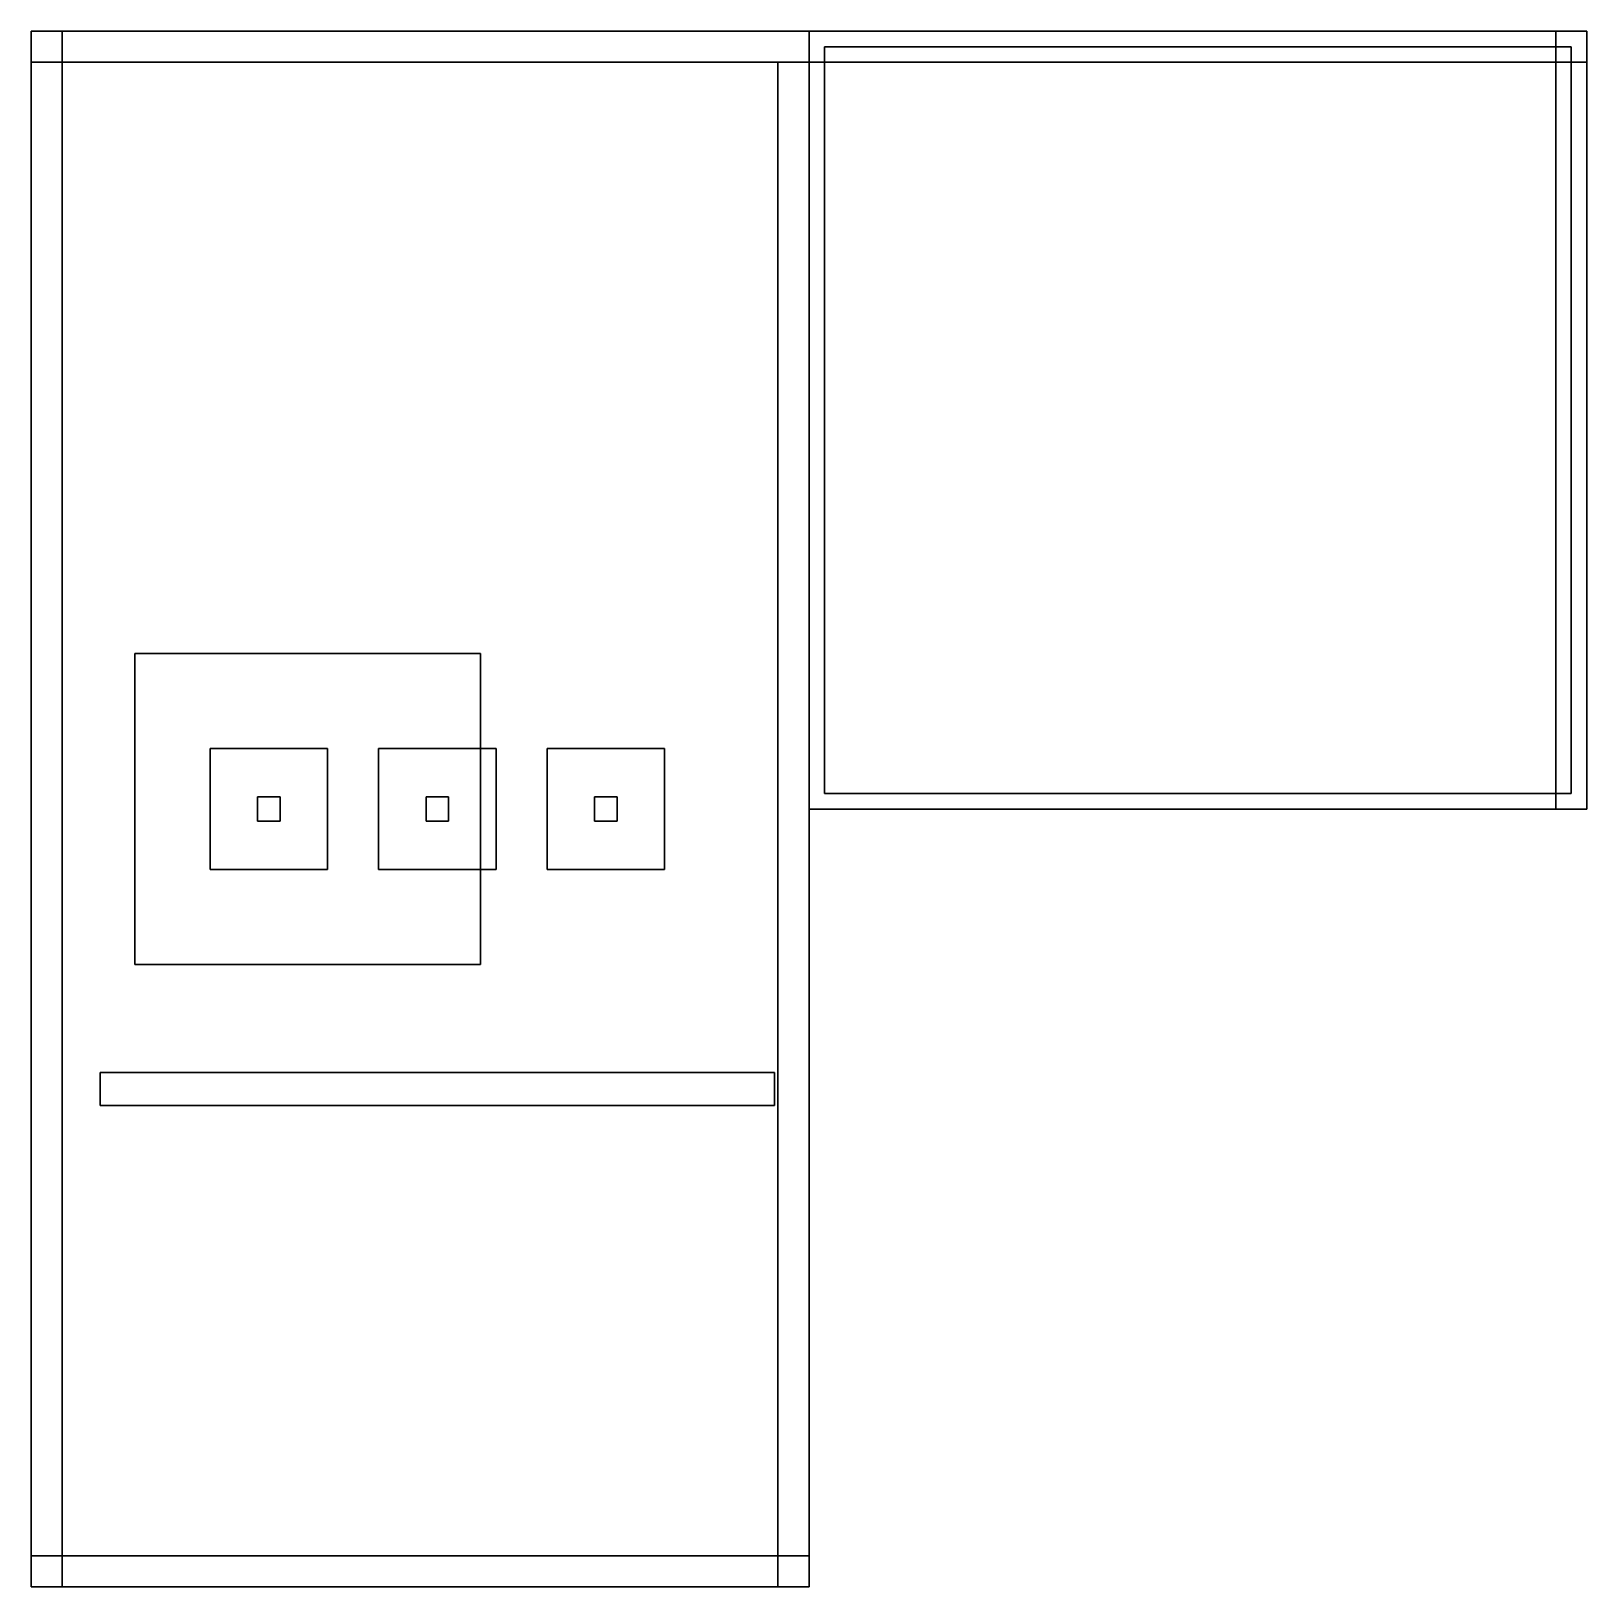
# Model space of a CAD drawing. Header units: millimetres. Extents: x 0 to 900, y -900 to 0.
import ezdxf

# ---------------------------------------------------------------- set-up
doc = ezdxf.new("R2010")
doc.units = ezdxf.units.MM
for name, color, linetype in [('AKSESUAR', 7, 'Continuous'), ('ASKILIK', 7, 'Continuous'), ('GOVDE', 7, 'Continuous'), ('RAFLAR', 7, 'Continuous')]:
    doc.layers.add(name, color=color, linetype=linetype)

msp = doc.modelspace()

# ---------------------------------------------------------------- linework, layer by layer
at = {"layer": 'AKSESUAR'}
for points in [[(60, -540, 1552.5), (260, -540, 1552.5), (260, -360, 1552.5), (60, -360, 1552.5)], [(60, -540, 1583.5), (260, -540, 1583.5), (260, -360, 1583.5), (60, -360, 1583.5)], [(260, -360, 1552.5), (60, -360, 1552.5), (60, -360, 1583.5), (260, -360, 1583.5)], [(60, -360, 1552.5), (60, -540, 1552.5), (60, -540, 1583.5), (60, -360, 1583.5)], [(60, -540, 1589.5), (260, -540, 1589.5), (260, -360, 1589.5), (60, -360, 1589.5)], [(60, -540, 1620.5), (260, -540, 1620.5), (260, -360, 1620.5), (60, -360, 1620.5)], [(260, -360, 1589.5), (60, -360, 1589.5), (60, -360, 1620.5), (260, -360, 1620.5)], [(60, -360, 1589.5), (60, -540, 1589.5), (60, -540, 1620.5), (60, -360, 1620.5)], [(260, -540, 1552.5), (260, -360, 1552.5), (260, -360, 1583.5), (260, -540, 1583.5)], [(260, -540, 1589.5), (260, -360, 1589.5), (260, -360, 1620.5), (260, -540, 1620.5)], [(103.5, -485, 1410), (171.5, -485, 1410), (171.5, -415, 1410), (103.5, -415, 1410)], [(103.5, -485, 1670), (171.5, -485, 1670), (171.5, -415, 1670), (103.5, -415, 1670)], [(171.5, -415, 1410), (103.5, -415, 1410), (103.5, -415, 1670), (171.5, -415, 1670)], [(103.5, -415, 1410), (103.5, -485, 1410), (103.5, -485, 1670), (103.5, -415, 1670)], [(171.5, -485, 1410), (171.5, -415, 1410), (171.5, -415, 1670), (171.5, -485, 1670)], [(201, -485, 1410), (269, -485, 1410), (269, -415, 1410), (201, -415, 1410)], [(201, -485, 1670), (269, -485, 1670), (269, -415, 1670), (201, -415, 1670)], [(269, -415, 1410), (201, -415, 1410), (201, -415, 1670), (269, -415, 1670)], [(201, -415, 1410), (201, -485, 1410), (201, -485, 1670), (201, -415, 1670)], [(269, -485, 1410), (269, -415, 1410), (269, -415, 1670), (269, -485, 1670)], [(298.5, -485, 1410), (366.5, -485, 1410), (366.5, -415, 1410), (298.5, -415, 1410)], [(298.5, -485, 1670), (366.5, -485, 1670), (366.5, -415, 1670), (298.5, -415, 1670)], [(366.5, -415, 1410), (298.5, -415, 1410), (298.5, -415, 1670), (366.5, -415, 1670)], [(298.5, -415, 1410), (298.5, -485, 1410), (298.5, -485, 1670), (298.5, -415, 1670)], [(366.5, -485, 1410), (366.5, -415, 1410), (366.5, -415, 1670), (366.5, -485, 1670)], [(131, -457, 1709.5), (144, -457, 1709.5), (144, -443, 1709.5), (131, -443, 1709.5)], [(131, -457, 1814.5), (144, -457, 1814.5), (144, -443, 1814.5), (131, -443, 1814.5)], [(144, -443, 1709.5), (131, -443, 1709.5), (131, -443, 1814.5), (144, -443, 1814.5)], [(131, -443, 1709.5), (131, -457, 1709.5), (131, -457, 1814.5), (131, -443, 1814.5)], [(144, -457, 1709.5), (144, -443, 1709.5), (144, -443, 1814.5), (144, -457, 1814.5)], [(228.5, -457, 1709.5), (241.5, -457, 1709.5), (241.5, -443, 1709.5), (228.5, -443, 1709.5)], [(228.5, -457, 1814.5), (241.5, -457, 1814.5), (241.5, -443, 1814.5), (228.5, -443, 1814.5)], [(241.5, -443, 1709.5), (228.5, -443, 1709.5), (228.5, -443, 1814.5), (241.5, -443, 1814.5)], [(228.5, -443, 1709.5), (228.5, -457, 1709.5), (228.5, -457, 1814.5), (228.5, -443, 1814.5)], [(241.5, -457, 1709.5), (241.5, -443, 1709.5), (241.5, -443, 1814.5), (241.5, -457, 1814.5)], [(326, -457, 1709.5), (339, -457, 1709.5), (339, -443, 1709.5), (326, -443, 1709.5)], [(326, -457, 1814.5), (339, -457, 1814.5), (339, -443, 1814.5), (326, -443, 1814.5)], [(339, -443, 1709.5), (326, -443, 1709.5), (326, -443, 1814.5), (339, -443, 1814.5)], [(326, -443, 1709.5), (326, -457, 1709.5), (326, -457, 1814.5), (326, -443, 1814.5)], [(339, -457, 1709.5), (339, -443, 1709.5), (339, -443, 1814.5), (339, -457, 1814.5)], [(131, -457, 1709.5), (144, -457, 1709.5), (144, -457, 1814.5), (131, -457, 1814.5)], [(228.5, -457, 1709.5), (241.5, -457, 1709.5), (241.5, -457, 1814.5), (228.5, -457, 1814.5)], [(326, -457, 1709.5), (339, -457, 1709.5), (339, -457, 1814.5), (326, -457, 1814.5)], [(103.5, -485, 1410), (171.5, -485, 1410), (171.5, -485, 1670), (103.5, -485, 1670)], [(201, -485, 1410), (269, -485, 1410), (269, -485, 1670), (201, -485, 1670)], [(298.5, -485, 1410), (366.5, -485, 1410), (366.5, -485, 1670), (298.5, -485, 1670)], [(60, -540, 1552.5), (260, -540, 1552.5), (260, -540, 1583.5), (60, -540, 1583.5)], [(60, -540, 1589.5), (260, -540, 1589.5), (260, -540, 1620.5), (60, -540, 1620.5)]]:
    msp.add_3dface(points, dxfattribs=at)
at = {"layer": 'ASKILIK'}
for points in [[(40, -621.5, 1810.5), (430, -621.5, 1810.5), (430, -602.5, 1810.5), (40, -602.5, 1810.5)], [(40, -621.5, 1829.5), (430, -621.5, 1829.5), (430, -602.5, 1829.5), (40, -602.5, 1829.5)], [(430, -602.5, 1810.5), (40, -602.5, 1810.5), (40, -602.5, 1829.5), (430, -602.5, 1829.5)], [(40, -602.5, 1810.5), (40, -621.5, 1810.5), (40, -621.5, 1829.5), (40, -602.5, 1829.5)], [(430, -621.5, 1810.5), (430, -602.5, 1810.5), (430, -602.5, 1829.5), (430, -621.5, 1829.5)], [(40, -621.5, 1810.5), (430, -621.5, 1810.5), (430, -621.5, 1829.5), (40, -621.5, 1829.5)]]:
    msp.add_3dface(points, dxfattribs=at)
at = {"layer": 'GOVDE'}
for points in [[(0, -900), (18, -900), (18, 0), (0, 0)], [(0, -900, 2500), (18, -900, 2500), (18, 0, 2500), (0, 0, 2500)], [(18, 0), (0, 0), (0, 0, 2500), (18, 0, 2500)], [(0, 0), (0, -900), (0, -900, 2500), (0, 0, 2500)], [(0, -18), (900, -18), (900, 0), (0, 0)], [(0, -18, 2500), (900, -18, 2500), (900, 0, 2500), (0, 0, 2500)], [(900, 0), (0, 0), (0, 0, 2500), (900, 0, 2500)], [(0, 0), (0, -18), (0, -18, 2500), (0, 0, 2500)], [(0, -900, 2482), (450, -900, 2482), (450, 0, 2482), (0, 0, 2482)], [(0, -900, 2500), (450, -900, 2500), (450, 0, 2500), (0, 0, 2500)], [(450, 0, 2482), (0, 0, 2482), (0, 0, 2500), (450, 0, 2500)], [(0, 0, 2482), (0, -900, 2482), (0, -900, 2500), (0, 0, 2500)], [(0, -900), (450, -900), (450, 0), (0, 0)], [(0, -900, 18), (450, -900, 18), (450, 0, 18), (0, 0, 18)], [(450, 0), (0, 0), (0, 0, 18), (450, 0, 18)], [(0, 0), (0, -900), (0, -900, 18), (0, 0, 18)], [(18, -900), (18, 0), (18, 0, 2500), (18, -900, 2500)], [(450, -900, 2482), (450, 0, 2482), (450, 0, 2500), (450, -900, 2500)], [(450, -450, 2482), (900, -450, 2482), (900, 0, 2482), (450, 0, 2482)], [(450, -450, 2500), (900, -450, 2500), (900, 0, 2500), (450, 0, 2500)], [(900, 0, 2482), (450, 0, 2482), (450, 0, 2500), (900, 0, 2500)], [(450, 0, 2482), (450, -450, 2482), (450, -450, 2500), (450, 0, 2500)], [(450, -900), (450, 0), (450, 0, 18), (450, -900, 18)], [(450, -450), (900, -450), (900, 0), (450, 0)], [(450, -450, 18), (900, -450, 18), (900, 0, 18), (450, 0, 18)], [(900, 0), (450, 0), (450, 0, 18), (900, 0, 18)], [(450, 0), (450, -450), (450, -450, 18), (450, 0, 18)], [(882, -450), (900, -450), (900, 0), (882, 0)], [(882, -450, 2500), (900, -450, 2500), (900, 0, 2500), (882, 0, 2500)], [(900, 0), (882, 0), (882, 0, 2500), (900, 0, 2500)], [(882, 0), (882, -450), (882, -450, 2500), (882, 0, 2500)], [(900, -18), (900, 0), (900, 0, 2500), (900, -18, 2500)], [(900, -450), (900, 0), (900, 0, 2500), (900, -450, 2500)], [(900, -450, 2482), (900, 0, 2482), (900, 0, 2500), (900, -450, 2500)], [(900, -450), (900, 0), (900, 0, 18), (900, -450, 18)], [(0, -18), (900, -18), (900, -18, 2500), (0, -18, 2500)], [(450, -450, 2482), (900, -450, 2482), (900, -450, 2500), (450, -450, 2500)], [(450, -450), (900, -450), (900, -450, 18), (450, -450, 18)], [(882, -450), (900, -450), (900, -450, 2500), (882, -450, 2500)], [(0, -900), (450, -900), (450, -882), (0, -882)], [(0, -900, 2500), (450, -900, 2500), (450, -882, 2500), (0, -882, 2500)], [(450, -882), (0, -882), (0, -882, 2500), (450, -882, 2500)], [(0, -882), (0, -900), (0, -900, 2500), (0, -882, 2500)], [(450, -900), (450, -882), (450, -882, 2500), (450, -900, 2500)], [(0, -900), (18, -900), (18, -900, 2500), (0, -900, 2500)], [(0, -900), (450, -900), (450, -900, 2500), (0, -900, 2500)], [(0, -900, 2482), (450, -900, 2482), (450, -900, 2500), (0, -900, 2500)], [(0, -900), (450, -900), (450, -900, 18), (0, -900, 18)]]:
    msp.add_3dface(points, dxfattribs=at)
at = {"layer": 'RAFLAR'}
for points in [[(459, -441, 391), (891, -441, 391), (891, -9, 391), (459, -9, 391)], [(459, -441, 409), (891, -441, 409), (891, -9, 409), (459, -9, 409)], [(891, -9, 391), (459, -9, 391), (459, -9, 409), (891, -9, 409)], [(459, -9, 391), (459, -441, 391), (459, -441, 409), (459, -9, 409)], [(459, -441, 891), (891, -441, 891), (891, -9, 891), (459, -9, 891)], [(459, -441, 909), (891, -441, 909), (891, -9, 909), (459, -9, 909)], [(891, -9, 891), (459, -9, 891), (459, -9, 909), (891, -9, 909)], [(459, -9, 891), (459, -441, 891), (459, -441, 909), (459, -9, 909)], [(459, -441, 1491), (891, -441, 1491), (891, -9, 1491), (459, -9, 1491)], [(459, -441, 1509), (891, -441, 1509), (891, -9, 1509), (459, -9, 1509)], [(891, -9, 1491), (459, -9, 1491), (459, -9, 1509), (891, -9, 1509)], [(459, -9, 1491), (459, -441, 1491), (459, -441, 1509), (459, -9, 1509)], [(459, -441, 2041), (891, -441, 2041), (891, -9, 2041), (459, -9, 2041)], [(459, -441, 2059), (891, -441, 2059), (891, -9, 2059), (459, -9, 2059)], [(891, -9, 2041), (459, -9, 2041), (459, -9, 2059), (891, -9, 2059)], [(459, -9, 2041), (459, -441, 2041), (459, -441, 2059), (459, -9, 2059)], [(891, -441, 391), (891, -9, 391), (891, -9, 409), (891, -441, 409)], [(891, -441, 891), (891, -9, 891), (891, -9, 909), (891, -441, 909)], [(891, -441, 1491), (891, -9, 1491), (891, -9, 1509), (891, -441, 1509)], [(891, -441, 2041), (891, -9, 2041), (891, -9, 2059), (891, -441, 2059)], [(18, -900, 391), (432, -900, 391), (432, -18, 391), (18, -18, 391)], [(18, -900, 409), (432, -900, 409), (432, -18, 409), (18, -18, 409)], [(432, -18, 391), (18, -18, 391), (18, -18, 409), (432, -18, 409)], [(18, -18, 391), (18, -900, 391), (18, -900, 409), (18, -18, 409)], [(18, -900, 891), (432, -900, 891), (432, -18, 891), (18, -18, 891)], [(18, -900, 909), (432, -900, 909), (432, -18, 909), (18, -18, 909)], [(432, -18, 891), (18, -18, 891), (18, -18, 909), (432, -18, 909)], [(18, -18, 891), (18, -900, 891), (18, -900, 909), (18, -18, 909)], [(18, -900, 1491), (432, -900, 1491), (432, -18, 1491), (18, -18, 1491)], [(18, -900, 1509), (432, -900, 1509), (432, -18, 1509), (18, -18, 1509)], [(432, -18, 1491), (18, -18, 1491), (18, -18, 1509), (432, -18, 1509)], [(18, -18, 1491), (18, -900, 1491), (18, -900, 1509), (18, -18, 1509)], [(18, -900, 2041), (432, -900, 2041), (432, -18, 2041), (18, -18, 2041)], [(18, -900, 2059), (432, -900, 2059), (432, -18, 2059), (18, -18, 2059)], [(432, -18, 2041), (18, -18, 2041), (18, -18, 2059), (432, -18, 2059)], [(18, -18, 2041), (18, -900, 2041), (18, -900, 2059), (18, -18, 2059)], [(432, -900, 391), (432, -18, 391), (432, -18, 409), (432, -900, 409)], [(432, -900, 891), (432, -18, 891), (432, -18, 909), (432, -900, 909)], [(432, -900, 1491), (432, -18, 1491), (432, -18, 1509), (432, -900, 1509)], [(432, -900, 2041), (432, -18, 2041), (432, -18, 2059), (432, -900, 2059)], [(459, -441, 391), (891, -441, 391), (891, -441, 409), (459, -441, 409)], [(459, -441, 891), (891, -441, 891), (891, -441, 909), (459, -441, 909)], [(459, -441, 1491), (891, -441, 1491), (891, -441, 1509), (459, -441, 1509)], [(459, -441, 2041), (891, -441, 2041), (891, -441, 2059), (459, -441, 2059)], [(18, -900, 391), (432, -900, 391), (432, -900, 409), (18, -900, 409)], [(18, -900, 891), (432, -900, 891), (432, -900, 909), (18, -900, 909)], [(18, -900, 1491), (432, -900, 1491), (432, -900, 1509), (18, -900, 1509)], [(18, -900, 2041), (432, -900, 2041), (432, -900, 2059), (18, -900, 2059)]]:
    msp.add_3dface(points, dxfattribs=at)

doc.saveas('drawing.dxf')
